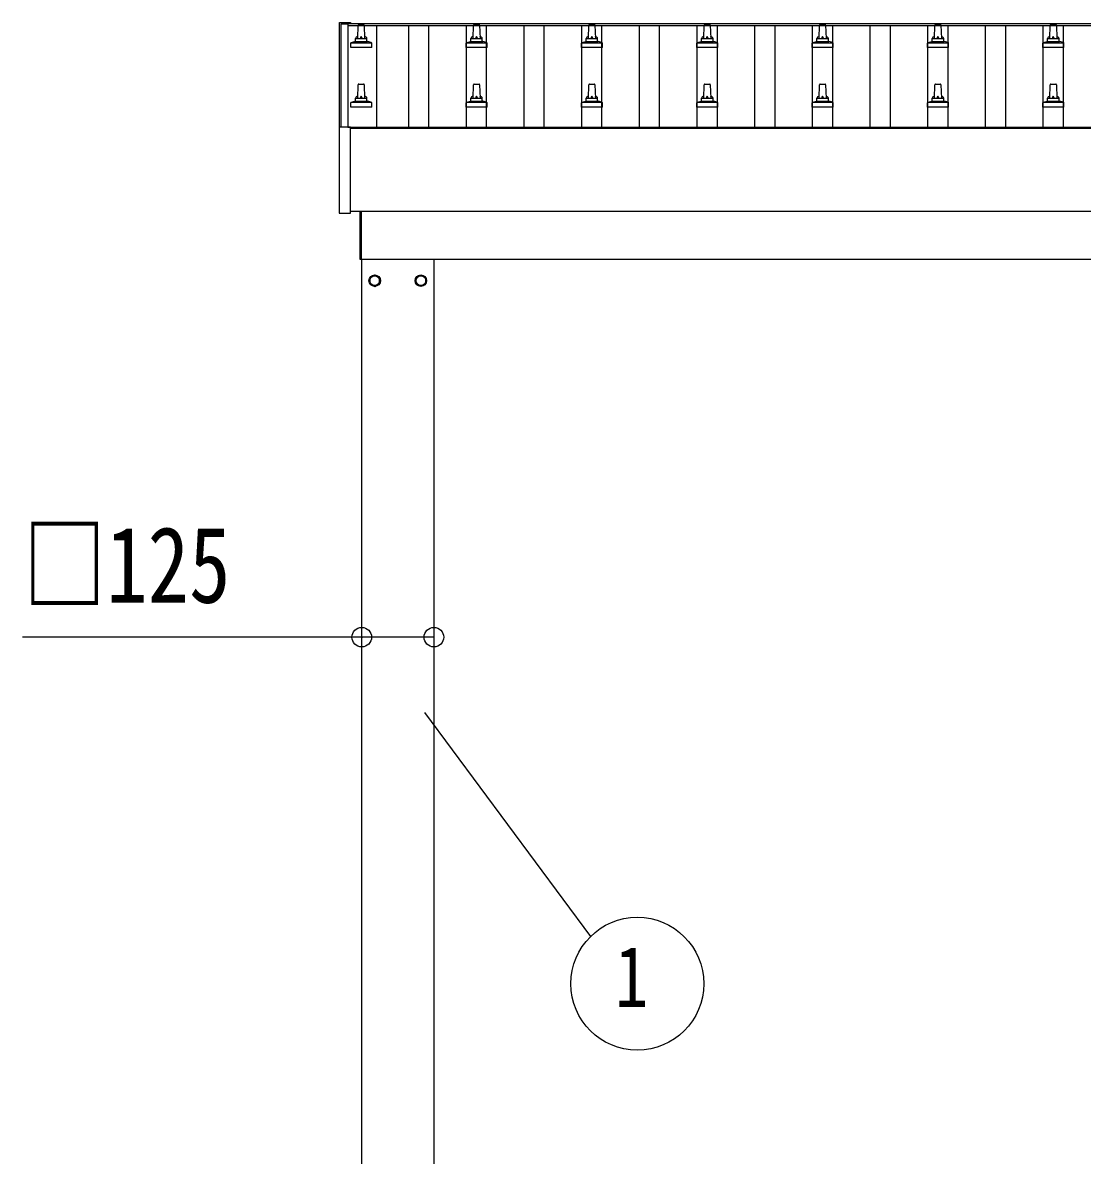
# Model space of a CAD drawing. Units: millimetres, scale not verified. Extents: x -16820 to 16820, y -11880 to 11880.
# Drawn here: x -14688 to -12851, y -1258 to 706 of the extents above; entities that cross this region are included whole.
import ezdxf
from ezdxf.enums import TextEntityAlignment as Align

# ---------------------------------------------------------------- set-up
doc = ezdxf.new("R2010")
doc.units = ezdxf.units.MM
doc.header["$LTSCALE"] = 50
for name, color, linetype in [('0-5_YKK_13', 4, 'Continuous'), ('0-6_YKK_A1', 4, 'Continuous'), ('0-7_YKK_D', 6, 'Continuous')]:
    doc.layers.add(name, color=color, linetype=linetype)
doc.styles.add('ＭＳ ゴシック', font='')
doc.styles.get('ＭＳ ゴシック').set_extended_font_data('MS Gothic')

msp = doc.modelspace()

# ---------------------------------------------------------------- linework, layer by layer
at = {"layer": '0-5_YKK_13'}
for p, q in [((-14139.71, 705.05), (-14139.71, 704.45)), ((-14139.71, 704.45), (-14139.71, 523.79)), ((-14138.71, 705.57), (-14120.71, 705.57)), ((-14119.71, 704.45), (-14119.71, 705.05)), ((-14119.71, 704.38), (-14119.71, 704.45)), ((-14107.4, 677.86), (-14106.68, 701.39)), ((-14105.68, 702.36), (-14097.13, 702.36)), ((-14096.13, 701.39), (-14095.4, 677.86)), ((-13907.4, 677.86), (-13906.68, 701.39)), ((-13905.68, 702.36), (-13897.13, 702.36)), ((-13896.13, 701.39), (-13895.4, 677.86)), ((-13707.4, 677.86), (-13706.68, 701.39)), ((-13705.68, 702.36), (-13697.13, 702.36)), ((-13696.13, 701.39), (-13695.4, 677.86)), ((-13507.4, 677.86), (-13506.68, 701.39)), ((-13505.68, 702.36), (-13497.13, 702.36)), ((-13496.13, 701.39), (-13495.4, 677.86)), ((-13307.4, 677.86), (-13306.68, 701.39)), ((-13305.68, 702.36), (-13297.13, 702.36)), ((-13296.13, 701.39), (-13295.4, 677.86)), ((-13107.4, 677.86), (-13106.68, 701.39)), ((-13105.68, 702.36), (-13097.13, 702.36)), ((-13096.13, 701.39), (-13095.4, 677.86)), ((-12907.4, 677.86), (-12906.68, 701.39)), ((-12905.68, 702.36), (-12897.13, 702.36)), ((-12896.13, 701.39), (-12895.4, 677.86)), ((-14119.65, 662.36), (-14119.65, 670.08)), ((-14119.27, 670.86), (-14083.54, 670.86)), ((-14118.89, 671.05), (-14112.17, 672.68)), ((-14111.79, 672.86), (-14091.02, 672.86)), ((-14111.4, 673.65), (-14111.4, 677.86)), ((-14110.4, 677.86), (-14092.4, 677.86)), ((-14091.4, 673.65), (-14091.4, 677.86)), ((-14083.92, 671.05), (-14090.64, 672.68)), ((-14083.15, 662.36), (-14083.15, 670.08)), ((-13919.65, 662.36), (-13919.65, 670.08)), ((-13919.27, 670.86), (-13883.54, 670.86)), ((-13918.89, 671.05), (-13912.17, 672.68)), ((-13911.79, 672.86), (-13891.02, 672.86)), ((-13911.4, 673.65), (-13911.4, 677.86)), ((-13910.4, 677.86), (-13892.4, 677.86)), ((-13891.4, 673.65), (-13891.4, 677.86)), ((-13883.92, 671.05), (-13890.64, 672.68)), ((-13883.15, 662.36), (-13883.15, 670.08)), ((-13719.65, 662.36), (-13719.65, 670.08)), ((-13719.27, 670.86), (-13683.54, 670.86)), ((-13718.89, 671.05), (-13712.17, 672.68)), ((-13711.79, 672.86), (-13691.02, 672.86)), ((-13711.4, 673.65), (-13711.4, 677.86)), ((-13710.4, 677.86), (-13692.4, 677.86)), ((-13691.4, 673.65), (-13691.4, 677.86)), ((-13683.92, 671.05), (-13690.64, 672.68)), ((-13683.15, 662.36), (-13683.15, 670.08)), ((-13519.65, 662.36), (-13519.65, 670.08)), ((-13519.27, 670.86), (-13483.54, 670.86)), ((-13518.89, 671.05), (-13512.17, 672.68)), ((-13511.79, 672.86), (-13491.02, 672.86)), ((-13511.4, 673.65), (-13511.4, 677.86)), ((-13510.4, 677.86), (-13492.4, 677.86)), ((-13491.4, 673.65), (-13491.4, 677.86)), ((-13483.92, 671.05), (-13490.64, 672.68)), ((-13483.15, 662.36), (-13483.15, 670.08)), ((-13319.65, 662.36), (-13319.65, 670.08)), ((-13319.27, 670.86), (-13283.54, 670.86)), ((-13318.89, 671.05), (-13312.17, 672.68)), ((-13311.79, 672.86), (-13291.02, 672.86)), ((-13311.4, 673.65), (-13311.4, 677.86)), ((-13310.4, 677.86), (-13292.4, 677.86)), ((-13291.4, 673.65), (-13291.4, 677.86)), ((-13283.92, 671.05), (-13290.64, 672.68)), ((-13283.15, 662.36), (-13283.15, 670.08)), ((-13119.65, 662.36), (-13119.65, 670.08)), ((-13119.27, 670.86), (-13083.54, 670.86)), ((-13118.89, 671.05), (-13112.17, 672.68)), ((-13111.79, 672.86), (-13091.02, 672.86)), ((-13111.4, 673.65), (-13111.4, 677.86)), ((-13110.4, 677.86), (-13092.4, 677.86)), ((-13091.4, 673.65), (-13091.4, 677.86)), ((-13083.92, 671.05), (-13090.64, 672.68)), ((-13083.15, 662.36), (-13083.15, 670.08)), ((-12919.65, 662.36), (-12919.65, 670.08)), ((-12919.27, 670.86), (-12883.54, 670.86)), ((-12918.89, 671.05), (-12912.17, 672.68)), ((-12911.79, 672.86), (-12891.02, 672.86)), ((-12911.4, 673.65), (-12911.4, 677.86)), ((-12910.4, 677.86), (-12892.4, 677.86)), ((-12891.4, 673.65), (-12891.4, 677.86)), ((-12883.92, 671.05), (-12890.64, 672.68)), ((-12883.15, 662.36), (-12883.15, 670.08)), ((-14083.15, 662.36), (-14119.65, 662.36)), ((-13883.15, 662.36), (-13919.65, 662.36)), ((-13683.15, 662.36), (-13719.65, 662.36)), ((-13483.15, 662.36), (-13519.65, 662.36)), ((-13283.15, 662.36), (-13319.65, 662.36)), ((-13083.15, 662.36), (-13119.65, 662.36)), ((-12883.15, 662.36), (-12919.65, 662.36)), ((-14107.4, 574.53), (-14106.68, 598.05)), ((-14105.68, 599.03), (-14097.13, 599.03)), ((-14096.13, 598.05), (-14095.4, 574.53)), ((-13907.4, 574.53), (-13906.68, 598.05)), ((-13905.68, 599.03), (-13897.13, 599.03)), ((-13896.13, 598.05), (-13895.4, 574.53)), ((-13707.4, 574.53), (-13706.68, 598.05)), ((-13705.68, 599.03), (-13697.13, 599.03)), ((-13696.13, 598.05), (-13695.4, 574.53)), ((-13507.4, 574.53), (-13506.68, 598.05)), ((-13505.68, 599.03), (-13497.13, 599.03)), ((-13496.13, 598.05), (-13495.4, 574.53)), ((-13307.4, 574.53), (-13306.68, 598.05)), ((-13305.68, 599.03), (-13297.13, 599.03)), ((-13296.13, 598.05), (-13295.4, 574.53)), ((-13107.4, 574.53), (-13106.68, 598.05)), ((-13105.68, 599.03), (-13097.13, 599.03)), ((-13096.13, 598.05), (-13095.4, 574.53)), ((-12907.4, 574.53), (-12906.68, 598.05)), ((-12905.68, 599.03), (-12897.13, 599.03)), ((-12896.13, 598.05), (-12895.4, 574.53)), ((-14111.79, 569.53), (-14091.02, 569.53)), ((-14111.4, 570.32), (-14111.4, 574.53)), ((-14110.4, 574.53), (-14092.4, 574.53)), ((-14091.4, 570.32), (-14091.4, 574.53)), ((-13911.79, 569.53), (-13891.02, 569.53)), ((-13911.4, 570.32), (-13911.4, 574.53)), ((-13910.4, 574.53), (-13892.4, 574.53)), ((-13891.4, 570.32), (-13891.4, 574.53)), ((-13711.79, 569.53), (-13691.02, 569.53)), ((-13711.4, 570.32), (-13711.4, 574.53)), ((-13710.4, 574.53), (-13692.4, 574.53)), ((-13691.4, 570.32), (-13691.4, 574.53)), ((-13511.79, 569.53), (-13491.02, 569.53)), ((-13511.4, 570.32), (-13511.4, 574.53)), ((-13510.4, 574.53), (-13492.4, 574.53)), ((-13491.4, 570.32), (-13491.4, 574.53)), ((-13311.79, 569.53), (-13291.02, 569.53)), ((-13311.4, 570.32), (-13311.4, 574.53)), ((-13310.4, 574.53), (-13292.4, 574.53)), ((-13291.4, 570.32), (-13291.4, 574.53)), ((-13111.79, 569.53), (-13091.02, 569.53)), ((-13111.4, 570.32), (-13111.4, 574.53)), ((-13110.4, 574.53), (-13092.4, 574.53)), ((-13091.4, 570.32), (-13091.4, 574.53)), ((-12911.79, 569.53), (-12891.02, 569.53)), ((-12911.4, 570.32), (-12911.4, 574.53)), ((-12910.4, 574.53), (-12892.4, 574.53)), ((-12891.4, 570.32), (-12891.4, 574.53)), ((-14119.65, 559.03), (-14119.65, 566.74)), ((-14083.15, 559.03), (-14119.65, 559.03)), ((-14119.27, 567.53), (-14083.54, 567.53)), ((-14118.89, 567.72), (-14112.17, 569.34)), ((-14083.92, 567.72), (-14090.64, 569.34)), ((-14083.15, 559.03), (-14083.15, 566.74)), ((-13919.65, 559.03), (-13919.65, 566.74)), ((-13883.15, 559.03), (-13919.65, 559.03)), ((-13919.27, 567.53), (-13883.54, 567.53)), ((-13918.89, 567.72), (-13912.17, 569.34)), ((-13883.92, 567.72), (-13890.64, 569.34)), ((-13883.15, 559.03), (-13883.15, 566.74)), ((-13719.65, 559.03), (-13719.65, 566.74)), ((-13683.15, 559.03), (-13719.65, 559.03)), ((-13719.27, 567.53), (-13683.54, 567.53)), ((-13718.89, 567.72), (-13712.17, 569.34)), ((-13683.92, 567.72), (-13690.64, 569.34)), ((-13683.15, 559.03), (-13683.15, 566.74)), ((-13519.65, 559.03), (-13519.65, 566.74)), ((-13483.15, 559.03), (-13519.65, 559.03)), ((-13519.27, 567.53), (-13483.54, 567.53)), ((-13518.89, 567.72), (-13512.17, 569.34)), ((-13483.92, 567.72), (-13490.64, 569.34)), ((-13483.15, 559.03), (-13483.15, 566.74)), ((-13319.65, 559.03), (-13319.65, 566.74)), ((-13283.15, 559.03), (-13319.65, 559.03)), ((-13319.27, 567.53), (-13283.54, 567.53)), ((-13318.89, 567.72), (-13312.17, 569.34)), ((-13283.92, 567.72), (-13290.64, 569.34)), ((-13283.15, 559.03), (-13283.15, 566.74)), ((-13119.65, 559.03), (-13119.65, 566.74)), ((-13083.15, 559.03), (-13119.65, 559.03)), ((-13119.27, 567.53), (-13083.54, 567.53)), ((-13118.89, 567.72), (-13112.17, 569.34)), ((-13083.92, 567.72), (-13090.64, 569.34)), ((-13083.15, 559.03), (-13083.15, 566.74)), ((-12919.65, 559.03), (-12919.65, 566.74)), ((-12883.15, 559.03), (-12919.65, 559.03)), ((-12919.27, 567.53), (-12883.54, 567.53)), ((-12918.89, 567.72), (-12912.17, 569.34)), ((-12883.92, 567.72), (-12890.64, 569.34)), ((-12883.15, 559.03), (-12883.15, 566.74)), ((-14139.71, 523.78), (-14139.71, 375.78)), ((-14138.71, 524.28), (-14139.21, 524.28)), ((-14120.71, 524.28), (-14138.71, 524.28)), ((-14120.21, 524.28), (-14120.71, 524.28)), ((-14119.71, 375.78), (-14119.71, 523.78)), ((-14139.21, 375.28), (-14120.21, 375.28)), ((-14103.4, 294.77), (-14103.4, 377.91)), ((-14101.4, 377.91), (-14101.4, 294.77)), ((-14101.4, 294.77), (-14103.4, 294.77)), ((-14069.31, 258.52), (-14069.41, 258.52)), ((-14069.31, 258.02), (-14069.41, 258.02)), ((-14006.5, 258.52), (-14006.4, 258.52)), ((-14006.5, 258.02), (-14006.4, 258.02))]:
    msp.add_line(p, q, dxfattribs=at)
for points in [[(-14139.71, 705.05), (-14139.67, 705.24), (-14139.59, 705.36), (-14139.51, 705.45), (-14139.42, 705.5), (-14139.34, 705.53), (-14139.29, 705.54), (-14139.25, 705.55), (-14139.21, 705.55), (-14139.03, 705.56), (-14138.84, 705.56), (-14138.71, 705.57)], [(-14120.71, 705.57), (-14120.51, 705.56), (-14120.34, 705.56), (-14120.2, 705.55), (-14120.13, 705.54), (-14120.08, 705.53), (-14119.98, 705.5), (-14119.85, 705.4), (-14119.76, 705.27), (-14119.75, 705.25)]]:
    msp.add_lwpolyline(points, dxfattribs=at)
for points in [[(-14077.9, 268.08), (-14086.4, 263.18), (-14086.4, 253.36), (-14077.9, 248.45), (-14069.4, 253.36), (-14069.4, 263.18)], [(-13997.9, 268.08), (-13989.4, 263.18), (-13989.4, 253.36), (-13997.9, 248.45), (-14006.4, 253.36), (-14006.4, 263.18)]]:
    msp.add_lwpolyline(points, close=True, dxfattribs=at)
for centre, radius in [((-14077.9, 258.27), 10), ((-14077.9, 258.27), 8.5), ((-13997.9, 258.27), 10), ((-13997.9, 258.27), 8.5)]:
    msp.add_circle(centre, radius, dxfattribs=at)
for centre, radius, start, end in [((-14120.21, 705.05), 0.499, 0.00068, 23.5008), ((-14105.68, 701.36), 1, 90, 178.60509), ((-14097.13, 701.36), 1, 1.39491, 90), ((-13905.68, 701.36), 1, 90, 178.60509), ((-13897.13, 701.36), 1, 1.39491, 90), ((-13705.68, 701.36), 1, 90, 178.60509), ((-13697.13, 701.36), 1, 1.39491, 90), ((-13505.68, 701.36), 1, 90, 178.60509), ((-13497.13, 701.36), 1, 1.39491, 90), ((-13305.68, 701.36), 1, 90, 178.60509), ((-13297.13, 701.36), 1, 1.39491, 90), ((-13105.68, 701.36), 1, 90, 178.60509), ((-13097.13, 701.36), 1, 1.39491, 90), ((-12905.68, 701.36), 1, 90, 178.60509), ((-12897.13, 701.36), 1, 1.39491, 90), ((-14118.65, 670.08), 1, 103.62699, 180), ((-14112.4, 673.65), 1, 283.62699, 0), ((-14107.32, 677.23), 4.13, 90, 171.17633), ((-14110.4, 676.86), 1, 90, 180), ((-14098.07, 677.86), 4.83, 133.60282, 180), ((-14104.74, 677.86), 4.83, 0, 46.39718), ((-14095.49, 677.23), 4.13, 8.82367, 90), ((-14092.4, 676.86), 1, 0, 90), ((-14090.4, 673.65), 1, 180, 256.37301), ((-14084.15, 670.08), 1, 0, 76.37301), ((-13918.65, 670.08), 1, 103.62699, 180), ((-13912.4, 673.65), 1, 283.62699, 0), ((-13907.32, 677.23), 4.13, 90, 171.17633), ((-13910.4, 676.86), 1, 90, 180), ((-13898.07, 677.86), 4.83, 133.60282, 180), ((-13904.74, 677.86), 4.83, 0, 46.39718), ((-13895.49, 677.23), 4.13, 8.82367, 90), ((-13892.4, 676.86), 1, 0, 90), ((-13890.4, 673.65), 1, 180, 256.37301), ((-13884.15, 670.08), 1, 0, 76.37301), ((-13718.65, 670.08), 1, 103.62699, 180), ((-13712.4, 673.65), 1, 283.62699, 0), ((-13707.32, 677.23), 4.13, 90, 171.17633), ((-13710.4, 676.86), 1, 90, 180), ((-13698.07, 677.86), 4.83, 133.60282, 180), ((-13704.74, 677.86), 4.83, 0, 46.39718), ((-13695.49, 677.23), 4.13, 8.82367, 90), ((-13692.4, 676.86), 1, 0, 90), ((-13690.4, 673.65), 1, 180, 256.37301), ((-13684.15, 670.08), 1, 0, 76.37301), ((-13518.65, 670.08), 1, 103.62699, 180), ((-13512.4, 673.65), 1, 283.62699, 0), ((-13507.32, 677.23), 4.13, 90, 171.17633), ((-13510.4, 676.86), 1, 90, 180), ((-13498.07, 677.86), 4.83, 133.60282, 180), ((-13504.74, 677.86), 4.83, 0, 46.39718), ((-13495.49, 677.23), 4.13, 8.82367, 90), ((-13492.4, 676.86), 1, 0, 90), ((-13490.4, 673.65), 1, 180, 256.37301), ((-13484.15, 670.08), 1, 0, 76.37301), ((-13318.65, 670.08), 1, 103.62699, 180), ((-13312.4, 673.65), 1, 283.62699, 0), ((-13307.32, 677.23), 4.13, 90, 171.17633), ((-13310.4, 676.86), 1, 90, 180), ((-13298.07, 677.86), 4.83, 133.60282, 180), ((-13304.74, 677.86), 4.83, 0, 46.39718), ((-13295.49, 677.23), 4.13, 8.82367, 90), ((-13292.4, 676.86), 1, 0, 90), ((-13290.4, 673.65), 1, 180, 256.37301), ((-13284.15, 670.08), 1, 0, 76.37301), ((-13118.65, 670.08), 1, 103.62699, 180), ((-13112.4, 673.65), 1, 283.62699, 0), ((-13107.32, 677.23), 4.13, 90, 171.17633), ((-13110.4, 676.86), 1, 90, 180), ((-13098.07, 677.86), 4.83, 133.60282, 180), ((-13104.74, 677.86), 4.83, 0, 46.39718), ((-13095.49, 677.23), 4.13, 8.82367, 90), ((-13092.4, 676.86), 1, 0, 90), ((-13090.4, 673.65), 1, 180, 256.37301), ((-13084.15, 670.08), 1, 0, 76.37301), ((-12918.65, 670.08), 1, 103.62699, 180), ((-12912.4, 673.65), 1, 283.62699, 0), ((-12907.32, 677.23), 4.13, 90, 171.17633), ((-12910.4, 676.86), 1, 90, 180), ((-12898.07, 677.86), 4.83, 133.60282, 180), ((-12904.74, 677.86), 4.83, 0, 46.39718), ((-12895.49, 677.23), 4.13, 8.82367, 90), ((-12892.4, 676.86), 1, 0, 90), ((-12890.4, 673.65), 1, 180, 256.37301), ((-12884.15, 670.08), 1, 0, 76.37301), ((-14105.68, 598.03), 1, 90, 178.60509), ((-14097.13, 598.03), 1, 1.39491, 90), ((-13905.68, 598.03), 1, 90, 178.60509), ((-13897.13, 598.03), 1, 1.39491, 90), ((-13705.68, 598.03), 1, 90, 178.60509), ((-13697.13, 598.03), 1, 1.39491, 90), ((-13505.68, 598.03), 1, 90, 178.60509), ((-13497.13, 598.03), 1, 1.39491, 90), ((-13305.68, 598.03), 1, 90, 178.60509), ((-13297.13, 598.03), 1, 1.39491, 90), ((-13105.68, 598.03), 1, 90, 178.60509), ((-13097.13, 598.03), 1, 1.39491, 90), ((-12905.68, 598.03), 1, 90, 178.60509), ((-12897.13, 598.03), 1, 1.39491, 90), ((-14112.4, 570.32), 1, 283.62699, 0), ((-14107.32, 573.9), 4.13, 90, 171.17633), ((-14110.4, 573.53), 1, 90, 180), ((-14098.07, 574.53), 4.83, 133.60282, 180), ((-14104.74, 574.53), 4.83, 0, 46.39718), ((-14095.49, 573.9), 4.13, 8.82367, 90), ((-14092.4, 573.53), 1, 0, 90), ((-14090.4, 570.32), 1, 180, 256.37301), ((-13912.4, 570.32), 1, 283.62699, 0), ((-13907.32, 573.9), 4.13, 90, 171.17633), ((-13910.4, 573.53), 1, 90, 180), ((-13898.07, 574.53), 4.83, 133.60282, 180), ((-13904.74, 574.53), 4.83, 0, 46.39718), ((-13895.49, 573.9), 4.13, 8.82367, 90), ((-13892.4, 573.53), 1, 0, 90), ((-13890.4, 570.32), 1, 180, 256.37301), ((-13712.4, 570.32), 1, 283.62699, 0), ((-13707.32, 573.9), 4.13, 90, 171.17633), ((-13710.4, 573.53), 1, 90, 180), ((-13698.07, 574.53), 4.83, 133.60282, 180), ((-13704.74, 574.53), 4.83, 0, 46.39718), ((-13695.49, 573.9), 4.13, 8.82367, 90), ((-13692.4, 573.53), 1, 0, 90), ((-13690.4, 570.32), 1, 180, 256.37301), ((-13512.4, 570.32), 1, 283.62699, 0), ((-13507.32, 573.9), 4.13, 90, 171.17633), ((-13510.4, 573.53), 1, 90, 180), ((-13498.07, 574.53), 4.83, 133.60282, 180), ((-13504.74, 574.53), 4.83, 0, 46.39718), ((-13495.49, 573.9), 4.13, 8.82367, 90), ((-13492.4, 573.53), 1, 0, 90), ((-13490.4, 570.32), 1, 180, 256.37301), ((-13312.4, 570.32), 1, 283.62699, 0), ((-13307.32, 573.9), 4.13, 90, 171.17633), ((-13310.4, 573.53), 1, 90, 180), ((-13298.07, 574.53), 4.83, 133.60282, 180), ((-13304.74, 574.53), 4.83, 0, 46.39718), ((-13295.49, 573.9), 4.13, 8.82367, 90), ((-13292.4, 573.53), 1, 0, 90), ((-13290.4, 570.32), 1, 180, 256.37301), ((-13112.4, 570.32), 1, 283.62699, 0), ((-13107.32, 573.9), 4.13, 90, 171.17633), ((-13110.4, 573.53), 1, 90, 180), ((-13098.07, 574.53), 4.83, 133.60282, 180), ((-13104.74, 574.53), 4.83, 0, 46.39718), ((-13095.49, 573.9), 4.13, 8.82367, 90), ((-13092.4, 573.53), 1, 0, 90), ((-13090.4, 570.32), 1, 180, 256.37301), ((-12912.4, 570.32), 1, 283.62699, 0), ((-12907.32, 573.9), 4.13, 90, 171.17633), ((-12910.4, 573.53), 1, 90, 180), ((-12898.07, 574.53), 4.83, 133.60282, 180), ((-12904.74, 574.53), 4.83, 0, 46.39718), ((-12895.49, 573.9), 4.13, 8.82367, 90), ((-12892.4, 573.53), 1, 0, 90), ((-12890.4, 570.32), 1, 180, 256.37301), ((-14118.65, 566.74), 1, 103.62699, 180), ((-14084.15, 566.74), 1, 0, 76.37301), ((-13918.65, 566.74), 1, 103.62699, 180), ((-13884.15, 566.74), 1, 0, 76.37301), ((-13718.65, 566.74), 1, 103.62699, 180), ((-13684.15, 566.74), 1, 0, 76.37301), ((-13518.65, 566.74), 1, 103.62699, 180), ((-13484.15, 566.74), 1, 0, 76.37301), ((-13318.65, 566.74), 1, 103.62699, 180), ((-13284.15, 566.74), 1, 0, 76.37301), ((-13118.65, 566.74), 1, 103.62699, 180), ((-13084.15, 566.74), 1, 0, 76.37301), ((-12918.65, 566.74), 1, 103.62699, 180), ((-12884.15, 566.74), 1, 0, 76.37301), ((-14139.21, 523.78), 0.5, 90, 180), ((-14120.21, 523.78), 0.5, 0, 90), ((-14139.21, 375.78), 0.5, 180, 270), ((-14120.21, 375.78), 0.5, 270, 0), ((-14077.9, 258.27), 8.6, 171.25399, 188.74601), ((-14077.9, 258.27), 8.6, 111.25399, 128.74601), ((-14077.9, 258.27), 8.6, 51.25399, 68.74601), ((-14077.9, 258.27), 8.6, 1.66581, 8.74601), ((-14077.9, 258.27), 8.6, 351.25399, 358.33419), ((-13997.9, 258.27), 8.6, 171.25399, 178.33419), ((-13997.9, 258.27), 8.6, 181.66581, 188.74601), ((-13997.9, 258.27), 8.6, 111.25399, 128.74601), ((-13997.9, 258.27), 8.6, 51.25399, 68.74601), ((-13997.9, 258.27), 8.6, 351.25399, 8.74601), ((-14077.9, 258.27), 8.6, 231.25399, 248.74601), ((-14077.9, 258.27), 8.6, 291.25399, 308.74601), ((-13997.9, 258.27), 8.6, 231.25399, 248.74601), ((-13997.9, 258.27), 8.6, 291.25399, 308.74601)]:
    msp.add_arc(centre, radius, start, end, dxfattribs=at)
at = {"layer": '0-6_YKK_A1'}
for p, q in [((-14136.4, 703.42), (-14124.4, 703.42)), ((-14136.4, 524.28), (-14136.4, 703.42)), ((-14124.4, 704.38), (-8678.4, 704.38)), ((-14124.4, 704.38), (-14124.4, 700.79)), ((-14124.4, 703.42), (-14124.4, 524.28)), ((-14124.4, 700.79), (-8678.4, 700.79)), ((-14074.9, 700.79), (-14074.9, 524.34)), ((-14018.9, 524.34), (-14018.9, 700.79)), ((-13983.9, 524.34), (-13983.9, 700.79)), ((-13918.9, 524.34), (-13918.9, 700.79)), ((-13883.9, 524.34), (-13883.9, 700.79)), ((-13818.9, 524.34), (-13818.9, 700.79)), ((-13783.9, 524.34), (-13783.9, 700.79)), ((-13718.9, 524.34), (-13718.9, 700.79)), ((-13683.9, 524.34), (-13683.9, 700.79)), ((-13618.9, 524.34), (-13618.9, 700.79)), ((-13583.9, 524.34), (-13583.9, 700.79)), ((-13518.9, 524.34), (-13518.9, 700.79)), ((-13483.9, 524.34), (-13483.9, 700.79)), ((-13418.9, 524.34), (-13418.9, 700.79)), ((-13383.9, 524.34), (-13383.9, 700.79)), ((-13318.9, 524.34), (-13318.9, 700.79)), ((-13283.9, 524.34), (-13283.9, 700.79)), ((-13218.9, 524.34), (-13218.9, 700.79)), ((-13183.9, 524.34), (-13183.9, 700.79)), ((-13118.9, 524.34), (-13118.9, 700.79)), ((-13083.9, 524.34), (-13083.9, 700.79)), ((-13018.9, 524.34), (-13018.9, 700.79)), ((-12983.9, 524.34), (-12983.9, 700.79)), ((-12918.9, 524.34), (-12918.9, 700.79)), ((-12883.9, 524.34), (-12883.9, 700.79)), ((-14124.4, 524.34), (-8678.4, 524.34)), ((-14119.71, 522.78), (-8683.1, 522.78)), ((-8683.1, 377.91), (-14119.71, 377.91)), ((-14101.4, 295.27), (-8805.4, 295.27)), ((-14100.4, -2504.73), (-14100.4, 295.27)), ((-13975.4, 295.27), (-13975.4, -2504.73))]:
    msp.add_line(p, q, dxfattribs=at)
at = {"layer": '0-7_YKK_D'}
for p, q in [((-14100.4, -359.73), (-14100.4, -360.73)), ((-13991.46, -490.61), (-13703.79, -878.84))]:
    msp.add_line(p, q, dxfattribs=at)
msp.add_lwpolyline([(-13975.4, -359.73), (-14100.4, -359.73), (-14688.4, -359.73)], dxfattribs=at)
for centre, radius in [((-14100.4, -359.73), 17), ((-13975.4, -359.73), 17), ((-13622.63, -960.6), 115.2)]:
    msp.add_circle(centre, radius, dxfattribs=at)

# ---------------------------------------------------------------- texts
at = {"layer": '0-7_YKK_D', "style": 'ＭＳ ゴシック', "width": 0.8}
for s, height, p in [('□125', 132, (-14687.6, -339.73)), ('1', 105.6, (-13661.03, -1032.6))]:
    msp.add_text(s, height=height, dxfattribs=at).set_placement(p, align=Align.BOTTOM_LEFT)

doc.saveas('drawing.dxf')
